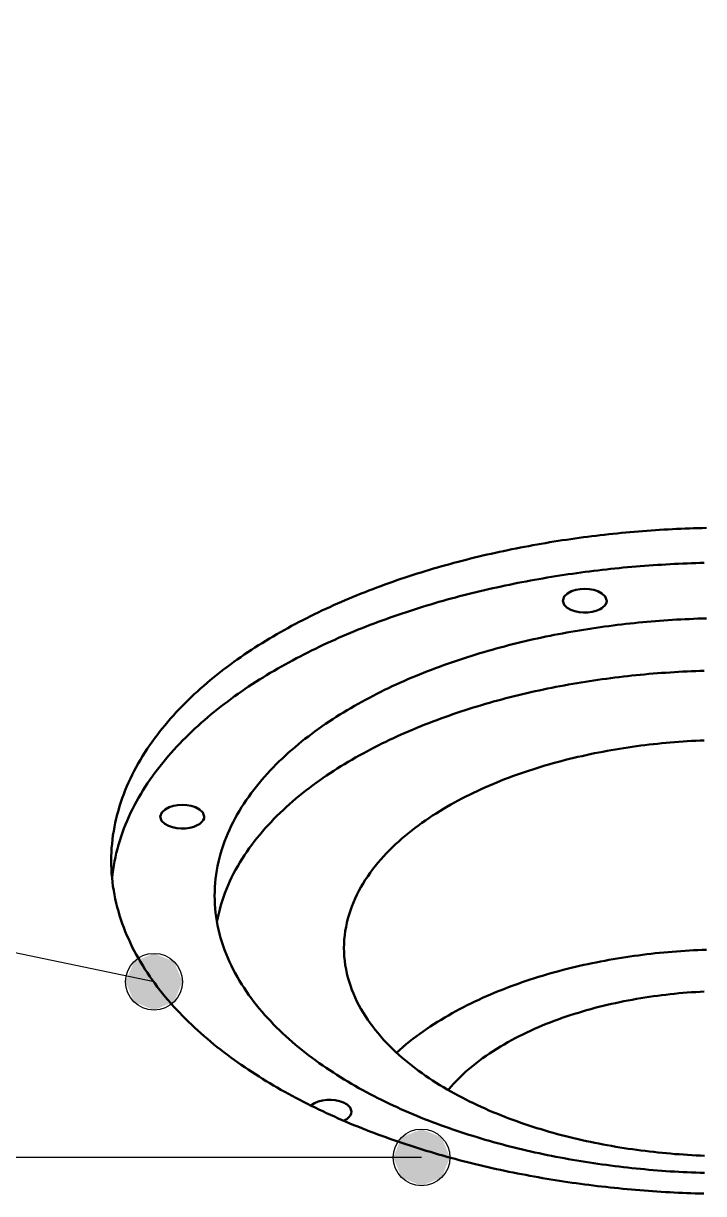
# Model space of a CAD drawing. Header units: millimetres. Extents: x 0 to 841, y 0 to 594.
# Drawn here: x 315.52 to 334.7, y 378.21 to 411.21 of the extents above; entities that cross this region are included whole.
import ezdxf

# ---------------------------------------------------------------- set-up
doc = ezdxf.new("R2010")
doc.units = ezdxf.units.MM
for name, color, linetype, lineweight in [('ACH', 7, 'CONTINUOUS', 13), ('COTA', 7, 'CONTINUOUS', 25), ('FINA', 7, 'CONTINUOUS', 25), ('VIS', 7, 'CONTINUOUS', 50)]:
    doc.layers.add(name, color=color, linetype=linetype, lineweight=lineweight)

msp = doc.modelspace()

# ---------------------------------------------------------------- hatches: boundary and pattern name
at = {"layer": 'ACH'}
h = msp.add_hatch(color=7, dxfattribs=at)
h.dxf.hatch_style = 1
h.paths.add_polyline_path([(320.006, 384.181), (319.772, 384.746), (319.206, 384.981), (318.641, 384.746), (318.406, 384.181), (318.641, 383.615), (319.206, 383.381), (319.772, 383.615)])
h = msp.add_hatch(color=7, dxfattribs=at)
h.dxf.hatch_style = 1
h.paths.add_polyline_path([(327.55, 379.225), (327.315, 379.791), (326.75, 380.025), (326.184, 379.791), (325.95, 379.225), (326.184, 378.66), (326.75, 378.425), (327.315, 378.66)])

# ---------------------------------------------------------------- linework, layer by layer
at = {"layer": 'COTA'}
for p, q in [((319.206, 384.181), (188.977, 411.209)), ((326.75, 379.225), (184.659, 379.225))]:
    msp.add_line(p, q, dxfattribs=at)
for centre in [(319.206, 384.181), (326.75, 379.225)]:
    msp.add_circle(centre, 0.8, dxfattribs=at)
at = {"layer": 'FINA'}
for points in [[(317.999, 387.592), (318.001, 387.712), (318.005, 387.832), (318.012, 387.952), (318.022, 388.071), (318.035, 388.191), (318.05, 388.31), (318.069, 388.428), (318.09, 388.547), (318.113, 388.664), (318.14, 388.781), (318.169, 388.898), (318.201, 389.014), (318.235, 389.129), (318.271, 389.243), (318.31, 389.356), (318.352, 389.469), (318.396, 389.581), (318.442, 389.692), (318.49, 389.802), (318.54, 389.911), (318.593, 390.019), (318.647, 390.125), (318.704, 390.231), (318.762, 390.336), (318.822, 390.44), (318.885, 390.543), (318.948, 390.644), (319.014, 390.745), (319.081, 390.845), (319.15, 390.943), (319.22, 391.04), (319.292, 391.136), (319.365, 391.231), (319.44, 391.325), (319.516, 391.418), (319.593, 391.51), (319.672, 391.601), (319.752, 391.69), (319.833, 391.779), (319.915, 391.867), (319.998, 391.953), (320.083, 392.038), (320.168, 392.123), (320.255, 392.206), (320.342, 392.288), (320.43, 392.37), (320.52, 392.45), (320.61, 392.529), (320.701, 392.607), (320.793, 392.685), (320.885, 392.761), (320.979, 392.836), (321.073, 392.911), (321.168, 392.984), (321.263, 393.057), (321.36, 393.128), (321.457, 393.199), (321.554, 393.269), (321.653, 393.338), (321.752, 393.406), (321.851, 393.473), (321.951, 393.539), (322.052, 393.605), (322.153, 393.669), (322.255, 393.733), (322.357, 393.796), (322.459, 393.858), (322.563, 393.92), (322.666, 393.98), (322.77, 394.04), (322.875, 394.099), (322.98, 394.157), (323.085, 394.215), (323.191, 394.271), (323.297, 394.327), (323.404, 394.382), (323.511, 394.437), (323.618, 394.491), (323.726, 394.544), (323.834, 394.596), (323.942, 394.648), (324.051, 394.698), (324.16, 394.749), (324.269, 394.798), (324.379, 394.847), (324.489, 394.895), (324.599, 394.943), (324.71, 394.99), (324.821, 395.036), (324.932, 395.081), (325.043, 395.126), (325.155, 395.171), (325.266, 395.214), (325.378, 395.257), (325.491, 395.3), (325.603, 395.341), (325.716, 395.383), (325.829, 395.423), (325.942, 395.463), (326.056, 395.502), (326.169, 395.541), (326.283, 395.579), (326.397, 395.617), (326.511, 395.654), (326.626, 395.69), (326.74, 395.726), (326.855, 395.762), (326.97, 395.796), (327.085, 395.831), (327.2, 395.864), (327.316, 395.897), (327.431, 395.93), (327.547, 395.962), (327.663, 395.993), (327.779, 396.024), (327.895, 396.054), (328.011, 396.084), (328.127, 396.114), (328.244, 396.142), (328.361, 396.171), (328.477, 396.198), (328.594, 396.226), (328.711, 396.252), (328.829, 396.279), (328.946, 396.304), (329.063, 396.329), (329.181, 396.354), (329.298, 396.378), (329.416, 396.402), (329.534, 396.425), (329.652, 396.448), (329.77, 396.47), (329.888, 396.492), (330.006, 396.513), (330.124, 396.534), (330.242, 396.554), (330.361, 396.574), (330.479, 396.593), (330.598, 396.612), (330.716, 396.63), (330.835, 396.648), (330.954, 396.665), (331.073, 396.682), (331.192, 396.699), (331.311, 396.715), (331.43, 396.73), (331.549, 396.745), (331.668, 396.76), (331.787, 396.774), (331.906, 396.788), (332.026, 396.801), (332.145, 396.814), (332.264, 396.826), (332.384, 396.838), (332.503, 396.849), (332.623, 396.86), (332.742, 396.871), (332.862, 396.881), (332.982, 396.89), (333.101, 396.899), (333.221, 396.908), (333.341, 396.916), (333.461, 396.924), (333.58, 396.931), (333.7, 396.938), (333.82, 396.945), (333.94, 396.951), (334.06, 396.956), (334.18, 396.961), (334.3, 396.966), (334.42, 396.97), (334.54, 396.974), (334.66, 396.977), (334.78, 396.98)], [(334.718, 395.994), (334.598, 395.991), (334.478, 395.988), (334.357, 395.984), (334.237, 395.979), (334.117, 395.974), (333.997, 395.969), (333.877, 395.963), (333.756, 395.957), (333.636, 395.95), (333.516, 395.943), (333.396, 395.936), (333.276, 395.928), (333.156, 395.919), (333.036, 395.91), (332.916, 395.901), (332.796, 395.891), (332.676, 395.881), (332.556, 395.87), (332.437, 395.859), (332.317, 395.847), (332.197, 395.835), (332.078, 395.822), (331.958, 395.809), (331.838, 395.796), (331.719, 395.782), (331.6, 395.767), (331.48, 395.753), (331.361, 395.737), (331.242, 395.721), (331.122, 395.705), (331.003, 395.688), (330.884, 395.671), (330.765, 395.653), (330.646, 395.635), (330.527, 395.616), (330.409, 395.597), (330.29, 395.578), (330.171, 395.558), (330.053, 395.537), (329.934, 395.516), (329.816, 395.494), (329.698, 395.472), (329.579, 395.45), (329.461, 395.427), (329.343, 395.403), (329.226, 395.379), (329.108, 395.355), (328.99, 395.329), (328.873, 395.304), (328.755, 395.278), (328.638, 395.251), (328.521, 395.224), (328.403, 395.197), (328.286, 395.168), (328.17, 395.14), (328.053, 395.111), (327.936, 395.081), (327.82, 395.051), (327.704, 395.02), (327.587, 394.989), (327.471, 394.957), (327.356, 394.924), (327.24, 394.891), (327.124, 394.858), (327.009, 394.824), (326.894, 394.789), (326.779, 394.754), (326.664, 394.718), (326.549, 394.682), (326.435, 394.645), (326.32, 394.607), (326.206, 394.569), (326.092, 394.531), (325.978, 394.491), (325.865, 394.452), (325.752, 394.411), (325.639, 394.37), (325.526, 394.328), (325.413, 394.286), (325.301, 394.243), (325.189, 394.2), (325.077, 394.155), (324.965, 394.111), (324.854, 394.065), (324.742, 394.019), (324.632, 393.972), (324.521, 393.925), (324.411, 393.877), (324.301, 393.828), (324.191, 393.779), (324.082, 393.728), (323.973, 393.678), (323.864, 393.626), (323.756, 393.574), (323.648, 393.521), (323.54, 393.467), (323.433, 393.413), (323.326, 393.358), (323.219, 393.302), (323.113, 393.245), (323.007, 393.188), (322.902, 393.13), (322.797, 393.071), (322.693, 393.011), (322.589, 392.951), (322.485, 392.889), (322.382, 392.827), (322.279, 392.764), (322.177, 392.701), (322.076, 392.636), (321.975, 392.571), (321.874, 392.504), (321.775, 392.437), (321.675, 392.369), (321.577, 392.3), (321.479, 392.231), (321.381, 392.16), (321.285, 392.088), (321.189, 392.016), (321.093, 391.942), (320.999, 391.868), (320.905, 391.793), (320.812, 391.716), (320.72, 391.639), (320.628, 391.561), (320.538, 391.482), (320.448, 391.401), (320.359, 391.32), (320.272, 391.238), (320.185, 391.155), (320.099, 391.07), (320.014, 390.985), (319.931, 390.898), (319.848, 390.811), (319.767, 390.722), (319.686, 390.633), (319.607, 390.542), (319.53, 390.45), (319.453, 390.357), (319.378, 390.263), (319.304, 390.168), (319.232, 390.072), (319.161, 389.975), (319.092, 389.876), (319.025, 389.777), (318.959, 389.676), (318.894, 389.574), (318.832, 389.472), (318.771, 389.368), (318.712, 389.263), (318.655, 389.157), (318.601, 389.05), (318.548, 388.942), (318.497, 388.833), (318.448, 388.723), (318.402, 388.612), (318.358, 388.5), (318.316, 388.387), (318.276, 388.273), (318.239, 388.159), (318.205, 388.044), (318.173, 387.928), (318.143, 387.811), (318.116, 387.694), (318.092, 387.576), (318.071, 387.457), (318.052, 387.339), (318.036, 387.219), (318.023, 387.1)], [(330.728, 394.927), (330.769, 395.046), (330.861, 395.133), (330.974, 395.192), (331.095, 395.231), (331.221, 395.253), (331.348, 395.26), (331.475, 395.253), (331.601, 395.231), (331.722, 395.192), (331.835, 395.133), (331.927, 395.046), (331.968, 394.927)], [(331.786, 394.692), (331.674, 394.644), (331.556, 394.614), (331.436, 394.598), (331.314, 394.595), (331.192, 394.605), (331.073, 394.629), (330.958, 394.669), (330.852, 394.728), (330.766, 394.813), (330.728, 394.927)], [(331.968, 394.927), (331.96, 394.876), (331.94, 394.828), (331.909, 394.786), (331.872, 394.75), (331.831, 394.719), (331.786, 394.692)], [(320.916, 386.608), (320.918, 386.728), (320.923, 386.848), (320.931, 386.967), (320.943, 387.087), (320.959, 387.206), (320.977, 387.324), (320.999, 387.442), (321.024, 387.56), (321.052, 387.676), (321.084, 387.792), (321.118, 387.907), (321.156, 388.021), (321.196, 388.134), (321.239, 388.246), (321.285, 388.357), (321.333, 388.467), (321.384, 388.576), (321.438, 388.683), (321.494, 388.79), (321.552, 388.895), (321.612, 388.998), (321.675, 389.101), (321.74, 389.202), (321.806, 389.302), (321.875, 389.4), (321.945, 389.497), (322.018, 389.593), (322.092, 389.688), (322.167, 389.781), (322.244, 389.873), (322.323, 389.963), (322.403, 390.053), (322.485, 390.141), (322.568, 390.227), (322.652, 390.313), (322.738, 390.397), (322.824, 390.48), (322.912, 390.562), (323.001, 390.643), (323.091, 390.722), (323.183, 390.8), (323.275, 390.877), (323.368, 390.953), (323.462, 391.028), (323.557, 391.101), (323.652, 391.174), (323.749, 391.245), (323.846, 391.315), (323.944, 391.384), (324.043, 391.453), (324.143, 391.52), (324.243, 391.586), (324.344, 391.651), (324.445, 391.715), (324.547, 391.778), (324.65, 391.84), (324.753, 391.901), (324.857, 391.961), (324.962, 392.02), (325.067, 392.079), (325.172, 392.136), (325.278, 392.192), (325.384, 392.248), (325.491, 392.303), (325.599, 392.357), (325.706, 392.41), (325.814, 392.462), (325.923, 392.513), (326.032, 392.563), (326.141, 392.613), (326.251, 392.662), (326.361, 392.71), (326.471, 392.757), (326.582, 392.803), (326.693, 392.849), (326.804, 392.894), (326.916, 392.938), (327.028, 392.981), (327.14, 393.024), (327.253, 393.065), (327.366, 393.107), (327.479, 393.147), (327.592, 393.187), (327.705, 393.226), (327.819, 393.264), (327.933, 393.301), (328.048, 393.338), (328.162, 393.374), (328.277, 393.41), (328.392, 393.445), (328.507, 393.479), (328.622, 393.512), (328.737, 393.545), (328.853, 393.577), (328.969, 393.609), (329.085, 393.64), (329.201, 393.67), (329.317, 393.699), (329.434, 393.728), (329.551, 393.757), (329.667, 393.784), (329.784, 393.811), (329.901, 393.838), (330.019, 393.864), (330.136, 393.889), (330.253, 393.913), (330.371, 393.938), (330.489, 393.961), (330.607, 393.984), (330.725, 394.006), (330.843, 394.028), (330.961, 394.049), (331.079, 394.069), (331.197, 394.089), (331.316, 394.109), (331.435, 394.127), (331.553, 394.146), (331.672, 394.163), (331.791, 394.18), (331.91, 394.197), (332.029, 394.213), (332.148, 394.228), (332.267, 394.243), (332.386, 394.257), (332.505, 394.271), (332.625, 394.284), (332.744, 394.297), (332.863, 394.309), (332.983, 394.32), (333.102, 394.331), (333.222, 394.342), (333.342, 394.351), (333.461, 394.361), (333.581, 394.37), (333.701, 394.378), (333.821, 394.386), (333.94, 394.393), (334.06, 394.399), (334.18, 394.406), (334.3, 394.411), (334.42, 394.416), (334.54, 394.421), (334.66, 394.425), (334.78, 394.428)], [(334.718, 392.95), (334.598, 392.946), (334.478, 392.942), (334.357, 392.937), (334.237, 392.932), (334.117, 392.926), (333.997, 392.92), (333.877, 392.913), (333.757, 392.905), (333.637, 392.897), (333.517, 392.889), (333.397, 392.879), (333.277, 392.87), (333.157, 392.86), (333.037, 392.849), (332.917, 392.838), (332.798, 392.826), (332.678, 392.813), (332.558, 392.8), (332.439, 392.787), (332.319, 392.773), (332.2, 392.758), (332.081, 392.743), (331.961, 392.727), (331.842, 392.711), (331.723, 392.694), (331.604, 392.677), (331.485, 392.659), (331.366, 392.64), (331.247, 392.621), (331.129, 392.601), (331.01, 392.581), (330.892, 392.56), (330.773, 392.539), (330.655, 392.517), (330.537, 392.494), (330.419, 392.471), (330.301, 392.447), (330.183, 392.422), (330.065, 392.397), (329.948, 392.372), (329.83, 392.345), (329.713, 392.318), (329.596, 392.291), (329.479, 392.263), (329.362, 392.234), (329.246, 392.205), (329.129, 392.175), (329.013, 392.144), (328.897, 392.113), (328.781, 392.081), (328.665, 392.048), (328.549, 392.015), (328.434, 391.981), (328.319, 391.946), (328.204, 391.911), (328.089, 391.875), (327.974, 391.838), (327.86, 391.801), (327.746, 391.763), (327.632, 391.724), (327.518, 391.684), (327.405, 391.644), (327.292, 391.603), (327.179, 391.562), (327.066, 391.519), (326.954, 391.476), (326.842, 391.432), (326.73, 391.387), (326.619, 391.342), (326.508, 391.296), (326.397, 391.249), (326.287, 391.201), (326.177, 391.152), (326.067, 391.103), (325.958, 391.053), (325.849, 391.001), (325.74, 390.95), (325.632, 390.897), (325.525, 390.843), (325.417, 390.789), (325.31, 390.733), (325.204, 390.677), (325.098, 390.62), (324.993, 390.561), (324.888, 390.502), (324.784, 390.442), (324.68, 390.381), (324.577, 390.319), (324.475, 390.257), (324.373, 390.193), (324.271, 390.128), (324.171, 390.062), (324.071, 389.995), (323.971, 389.927), (323.873, 389.858), (323.775, 389.788), (323.678, 389.717), (323.582, 389.644), (323.487, 389.571), (323.392, 389.496), (323.299, 389.421), (323.206, 389.344), (323.115, 389.266), (323.024, 389.186), (322.935, 389.106), (322.846, 389.024), (322.759, 388.941), (322.673, 388.857), (322.588, 388.772), (322.505, 388.685), (322.423, 388.597), (322.342, 388.508), (322.263, 388.418), (322.185, 388.326), (322.109, 388.233), (322.034, 388.138), (321.962, 388.043), (321.891, 387.945), (321.821, 387.847), (321.754, 387.747), (321.689, 387.646), (321.626, 387.544), (321.565, 387.44), (321.506, 387.335), (321.449, 387.229), (321.395, 387.122), (321.343, 387.013), (321.294, 386.903), (321.248, 386.792), (321.204, 386.68), (321.163, 386.567), (321.125, 386.453), (321.09, 386.338), (321.058, 386.222), (321.029, 386.105), (321.003, 385.988), (320.981, 385.869)], [(334.72, 390.989), (334.6, 390.984), (334.48, 390.978), (334.36, 390.972), (334.24, 390.965), (334.121, 390.957), (334.001, 390.948), (333.881, 390.939), (333.762, 390.929), (333.642, 390.918), (333.523, 390.907), (333.403, 390.895), (333.284, 390.882), (333.164, 390.868), (333.045, 390.854), (332.926, 390.839), (332.807, 390.823), (332.688, 390.806), (332.57, 390.789), (332.451, 390.771), (332.332, 390.752), (332.214, 390.732), (332.096, 390.712), (331.977, 390.691), (331.859, 390.669), (331.742, 390.646), (331.624, 390.623), (331.506, 390.598), (331.389, 390.573), (331.272, 390.547), (331.155, 390.52), (331.038, 390.493), (330.921, 390.464), (330.805, 390.435), (330.689, 390.405), (330.573, 390.374), (330.457, 390.342), (330.341, 390.31), (330.226, 390.276), (330.111, 390.242), (329.996, 390.206), (329.882, 390.17), (329.768, 390.133), (329.654, 390.095), (329.541, 390.056), (329.427, 390.016), (329.315, 389.975), (329.202, 389.933), (329.09, 389.89), (328.978, 389.846), (328.867, 389.801), (328.756, 389.755), (328.646, 389.708), (328.536, 389.66), (328.426, 389.61), (328.317, 389.56), (328.209, 389.509), (328.101, 389.456), (327.993, 389.402), (327.887, 389.348), (327.78, 389.292), (327.675, 389.234), (327.57, 389.176), (327.466, 389.116), (327.363, 389.055), (327.26, 388.993), (327.158, 388.93), (327.057, 388.865), (326.957, 388.798), (326.858, 388.731), (326.76, 388.662), (326.662, 388.591), (326.566, 388.519), (326.471, 388.446), (326.377, 388.371), (326.285, 388.295), (326.194, 388.217), (326.104, 388.137), (326.015, 388.056), (325.928, 387.973), (325.843, 387.889), (325.759, 387.803), (325.678, 387.715), (325.598, 387.625), (325.52, 387.534), (325.444, 387.441), (325.37, 387.346), (325.299, 387.25), (325.23, 387.152), (325.163, 387.052), (325.1, 386.95), (325.039, 386.846), (324.981, 386.741), (324.926, 386.634), (324.875, 386.526), (324.827, 386.416), (324.782, 386.304), (324.742, 386.191), (324.705, 386.077), (324.672, 385.962), (324.643, 385.845), (324.619, 385.728), (324.598, 385.609), (324.582, 385.49), (324.571, 385.371), (324.564, 385.251), (324.562, 385.131)], [(319.384, 388.837), (319.425, 388.956), (319.517, 389.043), (319.63, 389.102), (319.751, 389.141), (319.877, 389.163), (320.004, 389.17), (320.131, 389.163), (320.257, 389.141), (320.378, 389.102), (320.491, 389.043), (320.583, 388.956), (320.624, 388.837)], [(320.442, 388.602), (320.33, 388.554), (320.213, 388.523), (320.092, 388.507), (319.97, 388.505), (319.849, 388.515), (319.729, 388.539), (319.614, 388.578), (319.508, 388.637), (319.422, 388.723), (319.384, 388.837)], [(320.624, 388.837), (320.617, 388.786), (320.596, 388.738), (320.566, 388.696), (320.529, 388.659), (320.487, 388.628), (320.442, 388.602)], [(334.705, 378.205), (334.585, 378.209), (334.465, 378.212), (334.344, 378.216), (334.224, 378.221), (334.104, 378.226), (333.984, 378.231), (333.864, 378.237), (333.744, 378.243), (333.623, 378.25), (333.503, 378.257), (333.383, 378.265), (333.263, 378.273), (333.143, 378.281), (333.023, 378.29), (332.903, 378.3), (332.783, 378.31), (332.664, 378.32), (332.544, 378.331), (332.424, 378.342), (332.304, 378.354), (332.185, 378.366), (332.065, 378.379), (331.945, 378.392), (331.826, 378.405), (331.706, 378.419), (331.587, 378.434), (331.468, 378.449), (331.348, 378.464), (331.229, 378.48), (331.11, 378.496), (330.991, 378.513), (330.872, 378.53), (330.753, 378.548), (330.634, 378.566), (330.515, 378.585), (330.396, 378.604), (330.277, 378.624), (330.159, 378.644), (330.04, 378.665), (329.922, 378.686), (329.804, 378.707), (329.685, 378.73), (329.567, 378.752), (329.449, 378.775), (329.331, 378.799), (329.213, 378.823), (329.095, 378.848), (328.978, 378.873), (328.86, 378.898), (328.743, 378.924), (328.626, 378.951), (328.508, 378.978), (328.391, 379.006), (328.274, 379.034), (328.157, 379.063), (328.041, 379.092), (327.924, 379.122), (327.808, 379.152), (327.692, 379.183), (327.575, 379.214), (327.459, 379.246), (327.344, 379.279), (327.228, 379.312), (327.112, 379.345), (326.997, 379.379), (326.882, 379.414), (326.767, 379.449), (326.652, 379.485), (326.537, 379.521), (326.423, 379.558), (326.308, 379.596), (326.194, 379.634), (326.08, 379.673), (325.967, 379.712), (325.853, 379.752), (325.74, 379.793), (325.627, 379.834), (325.514, 379.875), (325.402, 379.918), (325.289, 379.961), (325.177, 380.004), (325.065, 380.049), (324.954, 380.094), (324.842, 380.139), (324.731, 380.185), (324.62, 380.232), (324.51, 380.28), (324.4, 380.328), (324.29, 380.377), (324.18, 380.426), (324.071, 380.476), (323.962, 380.527), (323.853, 380.579), (323.745, 380.631), (323.637, 380.684), (323.529, 380.738), (323.422, 380.792), (323.315, 380.847), (323.208, 380.903), (323.102, 380.96), (322.997, 381.018), (322.891, 381.076), (322.786, 381.135), (322.682, 381.195), (322.578, 381.255), (322.475, 381.316), (322.372, 381.379), (322.269, 381.442), (322.167, 381.505), (322.066, 381.57), (321.965, 381.636), (321.864, 381.702), (321.765, 381.769), (321.665, 381.837), (321.567, 381.906), (321.469, 381.976), (321.372, 382.047), (321.275, 382.118), (321.179, 382.191), (321.084, 382.265), (320.989, 382.339), (320.896, 382.414), (320.803, 382.491), (320.711, 382.568), (320.619, 382.647), (320.529, 382.726), (320.439, 382.806), (320.351, 382.887), (320.263, 382.97), (320.176, 383.053), (320.09, 383.138), (320.006, 383.223), (319.922, 383.31), (319.84, 383.397), (319.758, 383.486), (319.678, 383.576), (319.599, 383.667), (319.522, 383.758), (319.446, 383.851), (319.371, 383.946), (319.297, 384.041), (319.225, 384.137), (319.154, 384.234), (319.085, 384.333), (319.018, 384.433), (318.952, 384.533), (318.888, 384.635), (318.826, 384.738), (318.765, 384.842), (318.707, 384.947), (318.65, 385.053), (318.595, 385.16), (318.543, 385.268), (318.492, 385.378), (318.444, 385.488), (318.397, 385.599), (318.353, 385.711), (318.312, 385.824), (318.273, 385.937), (318.236, 386.052), (318.201, 386.167), (318.17, 386.283), (318.14, 386.4), (318.114, 386.517), (318.09, 386.635), (318.069, 386.754), (318.05, 386.873), (318.035, 386.992), (318.022, 387.111), (318.012, 387.231), (318.005, 387.351), (318.001, 387.472), (317.999, 387.592)], [(334.721, 378.789), (334.601, 378.792), (334.481, 378.797), (334.36, 378.801), (334.24, 378.807), (334.12, 378.813), (333.999, 378.819), (333.879, 378.826), (333.759, 378.833), (333.639, 378.842), (333.518, 378.85), (333.398, 378.859), (333.278, 378.869), (333.158, 378.879), (333.038, 378.89), (332.918, 378.901), (332.798, 378.913), (332.678, 378.925), (332.559, 378.938), (332.439, 378.952), (332.319, 378.966), (332.2, 378.981), (332.08, 378.996), (331.961, 379.012), (331.841, 379.028), (331.722, 379.045), (331.603, 379.062), (331.484, 379.08), (331.365, 379.099), (331.246, 379.118), (331.127, 379.138), (331.008, 379.158), (330.89, 379.179), (330.771, 379.201), (330.653, 379.223), (330.534, 379.245), (330.416, 379.269), (330.298, 379.292), (330.18, 379.317), (330.062, 379.342), (329.945, 379.368), (329.827, 379.394), (329.71, 379.421), (329.592, 379.449), (329.475, 379.477), (329.358, 379.506), (329.242, 379.535), (329.125, 379.565), (329.008, 379.596), (328.892, 379.627), (328.776, 379.659), (328.66, 379.692), (328.544, 379.725), (328.429, 379.759), (328.313, 379.794), (328.198, 379.83), (328.083, 379.866), (327.968, 379.902), (327.854, 379.94), (327.74, 379.978), (327.626, 380.017), (327.512, 380.056), (327.398, 380.097), (327.285, 380.138), (327.172, 380.18), (327.059, 380.222), (326.947, 380.265), (326.835, 380.309), (326.723, 380.354), (326.611, 380.4), (326.5, 380.446), (326.389, 380.493), (326.279, 380.541), (326.169, 380.59), (326.059, 380.64), (325.95, 380.69), (325.841, 380.741), (325.732, 380.793), (325.624, 380.846), (325.516, 380.9), (325.409, 380.955), (325.302, 381.01), (325.195, 381.067), (325.089, 381.124), (324.984, 381.182), (324.879, 381.242), (324.775, 381.302), (324.671, 381.363), (324.568, 381.425), (324.465, 381.488), (324.363, 381.552), (324.262, 381.617), (324.161, 381.683), (324.061, 381.751), (323.961, 381.819), (323.863, 381.888), (323.765, 381.958), (323.668, 382.03), (323.572, 382.102), (323.477, 382.176), (323.382, 382.251), (323.289, 382.327), (323.196, 382.404), (323.104, 382.482), (323.014, 382.561), (322.924, 382.642), (322.836, 382.724), (322.749, 382.807), (322.663, 382.892), (322.578, 382.977), (322.495, 383.064), (322.413, 383.152), (322.332, 383.242), (322.253, 383.333), (322.175, 383.425), (322.099, 383.518), (322.025, 383.613), (321.952, 383.709), (321.881, 383.806), (321.812, 383.905), (321.745, 384.005), (321.68, 384.106), (321.617, 384.209), (321.556, 384.313), (321.498, 384.418), (321.441, 384.525), (321.387, 384.633), (321.336, 384.742), (321.287, 384.852), (321.241, 384.963), (321.198, 385.076), (321.157, 385.189), (321.12, 385.303), (321.085, 385.419), (321.053, 385.535), (321.025, 385.652), (321, 385.77), (320.978, 385.888), (320.959, 386.007), (320.943, 386.127), (320.931, 386.247), (320.923, 386.367), (320.918, 386.487), (320.916, 386.608)], [(324.562, 385.131), (324.564, 385.011), (324.571, 384.891), (324.582, 384.772), (324.598, 384.652), (324.619, 384.534), (324.643, 384.416), (324.672, 384.3), (324.705, 384.184), (324.742, 384.07), (324.783, 383.957), (324.827, 383.845), (324.875, 383.735), (324.927, 383.627), (324.982, 383.52), (325.04, 383.415), (325.1, 383.311), (325.164, 383.209), (325.231, 383.109), (325.3, 383.011), (325.371, 382.914), (325.445, 382.82), (325.521, 382.726), (325.599, 382.635), (325.679, 382.546), (325.761, 382.458), (325.845, 382.372), (325.93, 382.287), (326.017, 382.204), (326.106, 382.123), (326.196, 382.044), (326.287, 381.966), (326.38, 381.889), (326.474, 381.814), (326.569, 381.741), (326.665, 381.669), (326.762, 381.598), (326.861, 381.529), (326.96, 381.462), (327.06, 381.396), (327.161, 381.331), (327.263, 381.267), (327.366, 381.205), (327.469, 381.144), (327.574, 381.084), (327.679, 381.026), (327.784, 380.969), (327.891, 380.913), (327.997, 380.858), (328.105, 380.804), (328.213, 380.752), (328.322, 380.7), (328.431, 380.65), (328.54, 380.601), (328.65, 380.553), (328.761, 380.506), (328.872, 380.46), (328.983, 380.415), (329.095, 380.371), (329.207, 380.328), (329.32, 380.286), (329.433, 380.245), (329.546, 380.205), (329.66, 380.166), (329.774, 380.128), (329.888, 380.09), (330.002, 380.054), (330.117, 380.019), (330.232, 379.984), (330.348, 379.951), (330.463, 379.918), (330.579, 379.886), (330.695, 379.855), (330.812, 379.825), (330.928, 379.796), (331.045, 379.768), (331.162, 379.74), (331.279, 379.713), (331.396, 379.688), (331.514, 379.662), (331.631, 379.638), (331.749, 379.615), (331.867, 379.592), (331.985, 379.57), (332.103, 379.549), (332.222, 379.528), (332.34, 379.509), (332.459, 379.49), (332.578, 379.472), (332.697, 379.455), (332.816, 379.438), (332.935, 379.422), (333.054, 379.407), (333.173, 379.393), (333.293, 379.379), (333.412, 379.367), (333.532, 379.354), (333.651, 379.343), (333.771, 379.332), (333.89, 379.322), (334.01, 379.313), (334.13, 379.305), (334.25, 379.297), (334.37, 379.29), (334.49, 379.284), (334.61, 379.278), (334.73, 379.273)], [(334.779, 385.085), (334.658, 385.08), (334.538, 385.075), (334.418, 385.069), (334.298, 385.062), (334.178, 385.055), (334.058, 385.047), (333.938, 385.038), (333.818, 385.028), (333.698, 385.018), (333.579, 385.007), (333.459, 384.995), (333.339, 384.982), (333.22, 384.969), (333.1, 384.955), (332.981, 384.94), (332.862, 384.924), (332.743, 384.908), (332.624, 384.891), (332.505, 384.873), (332.386, 384.855), (332.267, 384.836), (332.149, 384.815), (332.03, 384.795), (331.912, 384.773), (331.794, 384.75), (331.676, 384.727), (331.558, 384.703), (331.44, 384.678), (331.323, 384.653), (331.205, 384.626), (331.088, 384.599), (330.971, 384.571), (330.854, 384.542), (330.738, 384.512), (330.622, 384.481), (330.506, 384.45), (330.39, 384.418), (330.274, 384.384), (330.159, 384.35), (330.044, 384.315), (329.929, 384.279), (329.815, 384.242), (329.7, 384.204), (329.587, 384.166), (329.473, 384.126), (329.36, 384.085), (329.247, 384.044), (329.135, 384.001), (329.023, 383.957), (328.911, 383.913), (328.8, 383.867), (328.689, 383.82), (328.578, 383.773), (328.469, 383.724), (328.359, 383.674), (328.25, 383.623), (328.142, 383.57), (328.034, 383.517), (327.927, 383.463), (327.82, 383.407), (327.714, 383.35), (327.609, 383.292), (327.504, 383.233), (327.401, 383.172), (327.297, 383.11), (327.195, 383.047), (327.094, 382.983), (326.993, 382.917), (326.893, 382.849), (326.794, 382.781), (326.697, 382.711), (326.6, 382.639), (326.504, 382.566), (326.41, 382.492), (326.317, 382.416), (326.225, 382.338), (326.134, 382.259), (326.045, 382.178)], [(334.719, 383.905), (334.599, 383.898), (334.479, 383.891), (334.359, 383.883), (334.239, 383.874), (334.119, 383.864), (333.999, 383.854), (333.879, 383.842), (333.76, 383.83), (333.64, 383.816), (333.521, 383.802), (333.402, 383.786), (333.283, 383.77), (333.164, 383.753), (333.045, 383.735), (332.926, 383.716), (332.807, 383.695), (332.689, 383.674), (332.571, 383.652), (332.453, 383.629), (332.335, 383.605), (332.217, 383.58), (332.1, 383.554), (331.983, 383.527), (331.866, 383.499), (331.749, 383.47), (331.633, 383.44), (331.517, 383.408), (331.401, 383.376), (331.286, 383.343), (331.17, 383.308), (331.056, 383.272), (330.941, 383.235), (330.827, 383.197), (330.713, 383.158), (330.6, 383.118), (330.487, 383.076), (330.375, 383.033), (330.263, 382.989), (330.152, 382.944), (330.041, 382.897), (329.931, 382.849), (329.821, 382.8), (329.712, 382.749), (329.604, 382.697), (329.496, 382.643), (329.389, 382.588), (329.283, 382.531), (329.178, 382.473), (329.073, 382.414), (328.97, 382.353), (328.867, 382.29), (328.766, 382.225), (328.665, 382.159), (328.566, 382.091), (328.468, 382.021), (328.372, 381.95), (328.276, 381.877), (328.182, 381.801), (328.09, 381.724), (328, 381.645), (327.911, 381.564), (327.824, 381.481), (327.739, 381.396), (327.657, 381.308), (327.576, 381.219), (327.499, 381.127)], [(323.626, 380.689), (323.726, 380.757), (323.838, 380.803), (323.955, 380.832), (324.075, 380.847), (324.196, 380.849), (324.316, 380.839), (324.435, 380.815), (324.549, 380.775), (324.654, 380.716), (324.739, 380.63), (324.776, 380.517)], [(324.595, 380.282), (324.588, 380.278), (324.581, 380.275), (324.574, 380.271), (324.567, 380.268), (324.559, 380.264), (324.552, 380.261)], [(324.776, 380.517), (324.769, 380.466), (324.748, 380.418), (324.718, 380.376), (324.681, 380.34), (324.639, 380.309), (324.595, 380.282)]]:
    msp.add_lwpolyline(points, dxfattribs=at)
at = {"layer": 'VIS'}
for points in [[(317.999, 387.592), (318.001, 387.712), (318.005, 387.832), (318.012, 387.952), (318.022, 388.071), (318.035, 388.191), (318.05, 388.31), (318.069, 388.428), (318.09, 388.547), (318.113, 388.664), (318.14, 388.781), (318.169, 388.898), (318.201, 389.014), (318.235, 389.129), (318.271, 389.243), (318.31, 389.356), (318.352, 389.469), (318.396, 389.581), (318.442, 389.692), (318.49, 389.802), (318.54, 389.911), (318.593, 390.019), (318.647, 390.125), (318.704, 390.231), (318.762, 390.336), (318.822, 390.44), (318.885, 390.543), (318.948, 390.644), (319.014, 390.745), (319.081, 390.845), (319.15, 390.943), (319.22, 391.04), (319.292, 391.136), (319.365, 391.231), (319.44, 391.325), (319.516, 391.418), (319.593, 391.51), (319.672, 391.601), (319.752, 391.69), (319.833, 391.779), (319.915, 391.867), (319.998, 391.953), (320.083, 392.038), (320.168, 392.123), (320.255, 392.206), (320.342, 392.288), (320.43, 392.37), (320.52, 392.45), (320.61, 392.529), (320.701, 392.607), (320.793, 392.685), (320.885, 392.761), (320.979, 392.836), (321.073, 392.911), (321.168, 392.984), (321.263, 393.057), (321.36, 393.128), (321.457, 393.199), (321.554, 393.269), (321.653, 393.338), (321.752, 393.406), (321.851, 393.473), (321.951, 393.539), (322.052, 393.605), (322.153, 393.669), (322.255, 393.733), (322.357, 393.796), (322.459, 393.858), (322.563, 393.92), (322.666, 393.98), (322.77, 394.04), (322.875, 394.099), (322.98, 394.157), (323.085, 394.215), (323.191, 394.271), (323.297, 394.327), (323.404, 394.382), (323.511, 394.437), (323.618, 394.491), (323.726, 394.544), (323.834, 394.596), (323.942, 394.648), (324.051, 394.698), (324.16, 394.749), (324.269, 394.798), (324.379, 394.847), (324.489, 394.895), (324.599, 394.943), (324.71, 394.99), (324.821, 395.036), (324.932, 395.081), (325.043, 395.126), (325.155, 395.171), (325.266, 395.214), (325.378, 395.257), (325.491, 395.3), (325.603, 395.341), (325.716, 395.383), (325.829, 395.423), (325.942, 395.463), (326.056, 395.502), (326.169, 395.541), (326.283, 395.579), (326.397, 395.617), (326.511, 395.654), (326.626, 395.69), (326.74, 395.726), (326.855, 395.762), (326.97, 395.796), (327.085, 395.831), (327.2, 395.864), (327.316, 395.897), (327.431, 395.93), (327.547, 395.962), (327.663, 395.993), (327.779, 396.024), (327.895, 396.054), (328.011, 396.084), (328.127, 396.114), (328.244, 396.142), (328.361, 396.171), (328.477, 396.198), (328.594, 396.226), (328.711, 396.252), (328.829, 396.279), (328.946, 396.304), (329.063, 396.329), (329.181, 396.354), (329.298, 396.378), (329.416, 396.402), (329.534, 396.425), (329.652, 396.448), (329.77, 396.47), (329.888, 396.492), (330.006, 396.513), (330.124, 396.534), (330.242, 396.554), (330.361, 396.574), (330.479, 396.593), (330.598, 396.612), (330.716, 396.63), (330.835, 396.648), (330.954, 396.665), (331.073, 396.682), (331.192, 396.699), (331.311, 396.715), (331.43, 396.73), (331.549, 396.745), (331.668, 396.76), (331.787, 396.774), (331.906, 396.788), (332.026, 396.801), (332.145, 396.814), (332.264, 396.826), (332.384, 396.838), (332.503, 396.849), (332.623, 396.86), (332.742, 396.871), (332.862, 396.881), (332.982, 396.89), (333.101, 396.899), (333.221, 396.908), (333.341, 396.916), (333.461, 396.924), (333.58, 396.931), (333.7, 396.938), (333.82, 396.945), (333.94, 396.951), (334.06, 396.956), (334.18, 396.961), (334.3, 396.966), (334.42, 396.97), (334.54, 396.974), (334.66, 396.977), (334.78, 396.98)], [(334.718, 395.994), (334.598, 395.991), (334.478, 395.988), (334.357, 395.984), (334.237, 395.979), (334.117, 395.974), (333.997, 395.969), (333.877, 395.963), (333.756, 395.957), (333.636, 395.95), (333.516, 395.943), (333.396, 395.936), (333.276, 395.928), (333.156, 395.919), (333.036, 395.91), (332.916, 395.901), (332.796, 395.891), (332.676, 395.881), (332.556, 395.87), (332.437, 395.859), (332.317, 395.847), (332.197, 395.835), (332.078, 395.822), (331.958, 395.809), (331.838, 395.796), (331.719, 395.782), (331.6, 395.767), (331.48, 395.753), (331.361, 395.737), (331.242, 395.721), (331.122, 395.705), (331.003, 395.688), (330.884, 395.671), (330.765, 395.653), (330.646, 395.635), (330.527, 395.616), (330.409, 395.597), (330.29, 395.578), (330.171, 395.558), (330.053, 395.537), (329.934, 395.516), (329.816, 395.494), (329.698, 395.472), (329.579, 395.45), (329.461, 395.427), (329.343, 395.403), (329.226, 395.379), (329.108, 395.355), (328.99, 395.329), (328.873, 395.304), (328.755, 395.278), (328.638, 395.251), (328.521, 395.224), (328.403, 395.197), (328.286, 395.168), (328.17, 395.14), (328.053, 395.111), (327.936, 395.081), (327.82, 395.051), (327.704, 395.02), (327.587, 394.989), (327.471, 394.957), (327.356, 394.924), (327.24, 394.891), (327.124, 394.858), (327.009, 394.824), (326.894, 394.789), (326.779, 394.754), (326.664, 394.718), (326.549, 394.682), (326.435, 394.645), (326.32, 394.607), (326.206, 394.569), (326.092, 394.531), (325.978, 394.491), (325.865, 394.452), (325.752, 394.411), (325.639, 394.37), (325.526, 394.328), (325.413, 394.286), (325.301, 394.243), (325.189, 394.2), (325.077, 394.155), (324.965, 394.111), (324.854, 394.065), (324.742, 394.019), (324.632, 393.972), (324.521, 393.925), (324.411, 393.877), (324.301, 393.828), (324.191, 393.779), (324.082, 393.728), (323.973, 393.678), (323.864, 393.626), (323.756, 393.574), (323.648, 393.521), (323.54, 393.467), (323.433, 393.413), (323.326, 393.358), (323.219, 393.302), (323.113, 393.245), (323.007, 393.188), (322.902, 393.13), (322.797, 393.071), (322.693, 393.011), (322.589, 392.951), (322.485, 392.889), (322.382, 392.827), (322.279, 392.764), (322.177, 392.701), (322.076, 392.636), (321.975, 392.571), (321.874, 392.504), (321.775, 392.437), (321.675, 392.369), (321.577, 392.3), (321.479, 392.231), (321.381, 392.16), (321.285, 392.088), (321.189, 392.016), (321.093, 391.942), (320.999, 391.868), (320.905, 391.793), (320.812, 391.716), (320.72, 391.639), (320.628, 391.561), (320.538, 391.482), (320.448, 391.401), (320.359, 391.32), (320.272, 391.238), (320.185, 391.155), (320.099, 391.07), (320.014, 390.985), (319.931, 390.898), (319.848, 390.811), (319.767, 390.722), (319.686, 390.633), (319.607, 390.542), (319.53, 390.45), (319.453, 390.357), (319.378, 390.263), (319.304, 390.168), (319.232, 390.072), (319.161, 389.975), (319.092, 389.876), (319.025, 389.777), (318.959, 389.676), (318.894, 389.574), (318.832, 389.472), (318.771, 389.368), (318.712, 389.263), (318.655, 389.157), (318.601, 389.05), (318.548, 388.942), (318.497, 388.833), (318.448, 388.723), (318.402, 388.612), (318.358, 388.5), (318.316, 388.387), (318.276, 388.273), (318.239, 388.159), (318.205, 388.044), (318.173, 387.928), (318.143, 387.811), (318.116, 387.694), (318.092, 387.576), (318.071, 387.457), (318.052, 387.339), (318.036, 387.219), (318.023, 387.1)], [(330.728, 394.927), (330.769, 395.046), (330.861, 395.133), (330.974, 395.192), (331.095, 395.231), (331.221, 395.253), (331.348, 395.26), (331.475, 395.253), (331.601, 395.231), (331.722, 395.192), (331.835, 395.133), (331.927, 395.046), (331.968, 394.927)], [(331.786, 394.692), (331.674, 394.644), (331.556, 394.614), (331.436, 394.598), (331.314, 394.595), (331.192, 394.605), (331.073, 394.629), (330.958, 394.669), (330.852, 394.728), (330.766, 394.813), (330.728, 394.927)], [(331.968, 394.927), (331.96, 394.876), (331.94, 394.828), (331.909, 394.786), (331.872, 394.75), (331.831, 394.719), (331.786, 394.692)], [(320.916, 386.608), (320.918, 386.728), (320.923, 386.848), (320.931, 386.967), (320.943, 387.087), (320.959, 387.206), (320.977, 387.324), (320.999, 387.442), (321.024, 387.56), (321.052, 387.676), (321.084, 387.792), (321.118, 387.907), (321.156, 388.021), (321.196, 388.134), (321.239, 388.246), (321.285, 388.357), (321.333, 388.467), (321.384, 388.576), (321.438, 388.683), (321.494, 388.79), (321.552, 388.895), (321.612, 388.998), (321.675, 389.101), (321.74, 389.202), (321.806, 389.302), (321.875, 389.4), (321.945, 389.497), (322.018, 389.593), (322.092, 389.688), (322.167, 389.781), (322.244, 389.873), (322.323, 389.963), (322.403, 390.053), (322.485, 390.141), (322.568, 390.227), (322.652, 390.313), (322.738, 390.397), (322.824, 390.48), (322.912, 390.562), (323.001, 390.643), (323.091, 390.722), (323.183, 390.8), (323.275, 390.877), (323.368, 390.953), (323.462, 391.028), (323.557, 391.101), (323.652, 391.174), (323.749, 391.245), (323.846, 391.315), (323.944, 391.384), (324.043, 391.453), (324.143, 391.52), (324.243, 391.586), (324.344, 391.651), (324.445, 391.715), (324.547, 391.778), (324.65, 391.84), (324.753, 391.901), (324.857, 391.961), (324.962, 392.02), (325.067, 392.079), (325.172, 392.136), (325.278, 392.192), (325.384, 392.248), (325.491, 392.303), (325.599, 392.357), (325.706, 392.41), (325.814, 392.462), (325.923, 392.513), (326.032, 392.563), (326.141, 392.613), (326.251, 392.662), (326.361, 392.71), (326.471, 392.757), (326.582, 392.803), (326.693, 392.849), (326.804, 392.894), (326.916, 392.938), (327.028, 392.981), (327.14, 393.024), (327.253, 393.065), (327.366, 393.107), (327.479, 393.147), (327.592, 393.187), (327.705, 393.226), (327.819, 393.264), (327.933, 393.301), (328.048, 393.338), (328.162, 393.374), (328.277, 393.41), (328.392, 393.445), (328.507, 393.479), (328.622, 393.512), (328.737, 393.545), (328.853, 393.577), (328.969, 393.609), (329.085, 393.64), (329.201, 393.67), (329.317, 393.699), (329.434, 393.728), (329.551, 393.757), (329.667, 393.784), (329.784, 393.811), (329.901, 393.838), (330.019, 393.864), (330.136, 393.889), (330.253, 393.913), (330.371, 393.938), (330.489, 393.961), (330.607, 393.984), (330.725, 394.006), (330.843, 394.028), (330.961, 394.049), (331.079, 394.069), (331.197, 394.089), (331.316, 394.109), (331.435, 394.127), (331.553, 394.146), (331.672, 394.163), (331.791, 394.18), (331.91, 394.197), (332.029, 394.213), (332.148, 394.228), (332.267, 394.243), (332.386, 394.257), (332.505, 394.271), (332.625, 394.284), (332.744, 394.297), (332.863, 394.309), (332.983, 394.32), (333.102, 394.331), (333.222, 394.342), (333.342, 394.351), (333.461, 394.361), (333.581, 394.37), (333.701, 394.378), (333.821, 394.386), (333.94, 394.393), (334.06, 394.399), (334.18, 394.406), (334.3, 394.411), (334.42, 394.416), (334.54, 394.421), (334.66, 394.425), (334.78, 394.428)], [(334.718, 392.95), (334.598, 392.946), (334.478, 392.942), (334.357, 392.937), (334.237, 392.932), (334.117, 392.926), (333.997, 392.92), (333.877, 392.913), (333.757, 392.905), (333.637, 392.897), (333.517, 392.889), (333.397, 392.879), (333.277, 392.87), (333.157, 392.86), (333.037, 392.849), (332.917, 392.838), (332.798, 392.826), (332.678, 392.813), (332.558, 392.8), (332.439, 392.787), (332.319, 392.773), (332.2, 392.758), (332.081, 392.743), (331.961, 392.727), (331.842, 392.711), (331.723, 392.694), (331.604, 392.677), (331.485, 392.659), (331.366, 392.64), (331.247, 392.621), (331.129, 392.601), (331.01, 392.581), (330.892, 392.56), (330.773, 392.539), (330.655, 392.517), (330.537, 392.494), (330.419, 392.471), (330.301, 392.447), (330.183, 392.422), (330.065, 392.397), (329.948, 392.372), (329.83, 392.345), (329.713, 392.318), (329.596, 392.291), (329.479, 392.263), (329.362, 392.234), (329.246, 392.205), (329.129, 392.175), (329.013, 392.144), (328.897, 392.113), (328.781, 392.081), (328.665, 392.048), (328.549, 392.015), (328.434, 391.981), (328.319, 391.946), (328.204, 391.911), (328.089, 391.875), (327.974, 391.838), (327.86, 391.801), (327.746, 391.763), (327.632, 391.724), (327.518, 391.684), (327.405, 391.644), (327.292, 391.603), (327.179, 391.562), (327.066, 391.519), (326.954, 391.476), (326.842, 391.432), (326.73, 391.387), (326.619, 391.342), (326.508, 391.296), (326.397, 391.249), (326.287, 391.201), (326.177, 391.152), (326.067, 391.103), (325.958, 391.053), (325.849, 391.001), (325.74, 390.95), (325.632, 390.897), (325.525, 390.843), (325.417, 390.789), (325.31, 390.733), (325.204, 390.677), (325.098, 390.62), (324.993, 390.561), (324.888, 390.502), (324.784, 390.442), (324.68, 390.381), (324.577, 390.319), (324.475, 390.257), (324.373, 390.193), (324.271, 390.128), (324.171, 390.062), (324.071, 389.995), (323.971, 389.927), (323.873, 389.858), (323.775, 389.788), (323.678, 389.717), (323.582, 389.644), (323.487, 389.571), (323.392, 389.496), (323.299, 389.421), (323.206, 389.344), (323.115, 389.266), (323.024, 389.186), (322.935, 389.106), (322.846, 389.024), (322.759, 388.941), (322.673, 388.857), (322.588, 388.772), (322.505, 388.685), (322.423, 388.597), (322.342, 388.508), (322.263, 388.418), (322.185, 388.326), (322.109, 388.233), (322.034, 388.138), (321.962, 388.043), (321.891, 387.945), (321.821, 387.847), (321.754, 387.747), (321.689, 387.646), (321.626, 387.544), (321.565, 387.44), (321.506, 387.335), (321.449, 387.229), (321.395, 387.122), (321.343, 387.013), (321.294, 386.903), (321.248, 386.792), (321.204, 386.68), (321.163, 386.567), (321.125, 386.453), (321.09, 386.338), (321.058, 386.222), (321.029, 386.105), (321.003, 385.988), (320.981, 385.869)], [(334.72, 390.989), (334.6, 390.984), (334.48, 390.978), (334.36, 390.972), (334.24, 390.965), (334.121, 390.957), (334.001, 390.948), (333.881, 390.939), (333.762, 390.929), (333.642, 390.918), (333.523, 390.907), (333.403, 390.895), (333.284, 390.882), (333.164, 390.868), (333.045, 390.854), (332.926, 390.839), (332.807, 390.823), (332.688, 390.806), (332.57, 390.789), (332.451, 390.771), (332.332, 390.752), (332.214, 390.732), (332.096, 390.712), (331.977, 390.691), (331.859, 390.669), (331.742, 390.646), (331.624, 390.623), (331.506, 390.598), (331.389, 390.573), (331.272, 390.547), (331.155, 390.52), (331.038, 390.493), (330.921, 390.464), (330.805, 390.435), (330.689, 390.405), (330.573, 390.374), (330.457, 390.342), (330.341, 390.31), (330.226, 390.276), (330.111, 390.242), (329.996, 390.206), (329.882, 390.17), (329.768, 390.133), (329.654, 390.095), (329.541, 390.056), (329.427, 390.016), (329.315, 389.975), (329.202, 389.933), (329.09, 389.89), (328.978, 389.846), (328.867, 389.801), (328.756, 389.755), (328.646, 389.708), (328.536, 389.66), (328.426, 389.61), (328.317, 389.56), (328.209, 389.509), (328.101, 389.456), (327.993, 389.402), (327.887, 389.348), (327.78, 389.292), (327.675, 389.234), (327.57, 389.176), (327.466, 389.116), (327.363, 389.055), (327.26, 388.993), (327.158, 388.93), (327.057, 388.865), (326.957, 388.798), (326.858, 388.731), (326.76, 388.662), (326.662, 388.591), (326.566, 388.519), (326.471, 388.446), (326.377, 388.371), (326.285, 388.295), (326.194, 388.217), (326.104, 388.137), (326.015, 388.056), (325.928, 387.973), (325.843, 387.889), (325.759, 387.803), (325.678, 387.715), (325.598, 387.625), (325.52, 387.534), (325.444, 387.441), (325.37, 387.346), (325.299, 387.25), (325.23, 387.152), (325.163, 387.052), (325.1, 386.95), (325.039, 386.846), (324.981, 386.741), (324.926, 386.634), (324.875, 386.526), (324.827, 386.416), (324.782, 386.304), (324.742, 386.191), (324.705, 386.077), (324.672, 385.962), (324.643, 385.845), (324.619, 385.728), (324.598, 385.609), (324.582, 385.49), (324.571, 385.371), (324.564, 385.251), (324.562, 385.131)], [(319.384, 388.837), (319.425, 388.956), (319.517, 389.043), (319.63, 389.102), (319.751, 389.141), (319.877, 389.163), (320.004, 389.17), (320.131, 389.163), (320.257, 389.141), (320.378, 389.102), (320.491, 389.043), (320.583, 388.956), (320.624, 388.837)], [(320.442, 388.602), (320.33, 388.554), (320.213, 388.523), (320.092, 388.507), (319.97, 388.505), (319.849, 388.515), (319.729, 388.539), (319.614, 388.578), (319.508, 388.637), (319.422, 388.723), (319.384, 388.837)], [(320.624, 388.837), (320.617, 388.786), (320.596, 388.738), (320.566, 388.696), (320.529, 388.659), (320.487, 388.628), (320.442, 388.602)], [(334.705, 378.205), (334.585, 378.209), (334.465, 378.212), (334.344, 378.216), (334.224, 378.221), (334.104, 378.226), (333.984, 378.231), (333.864, 378.237), (333.744, 378.243), (333.623, 378.25), (333.503, 378.257), (333.383, 378.265), (333.263, 378.273), (333.143, 378.281), (333.023, 378.29), (332.903, 378.3), (332.783, 378.31), (332.664, 378.32), (332.544, 378.331), (332.424, 378.342), (332.304, 378.354), (332.185, 378.366), (332.065, 378.379), (331.945, 378.392), (331.826, 378.405), (331.706, 378.419), (331.587, 378.434), (331.468, 378.449), (331.348, 378.464), (331.229, 378.48), (331.11, 378.496), (330.991, 378.513), (330.872, 378.53), (330.753, 378.548), (330.634, 378.566), (330.515, 378.585), (330.396, 378.604), (330.277, 378.624), (330.159, 378.644), (330.04, 378.665), (329.922, 378.686), (329.804, 378.707), (329.685, 378.73), (329.567, 378.752), (329.449, 378.775), (329.331, 378.799), (329.213, 378.823), (329.095, 378.848), (328.978, 378.873), (328.86, 378.898), (328.743, 378.924), (328.626, 378.951), (328.508, 378.978), (328.391, 379.006), (328.274, 379.034), (328.157, 379.063), (328.041, 379.092), (327.924, 379.122), (327.808, 379.152), (327.692, 379.183), (327.575, 379.214), (327.459, 379.246), (327.344, 379.279), (327.228, 379.312), (327.112, 379.345), (326.997, 379.379), (326.882, 379.414), (326.767, 379.449), (326.652, 379.485), (326.537, 379.521), (326.423, 379.558), (326.308, 379.596), (326.194, 379.634), (326.08, 379.673), (325.967, 379.712), (325.853, 379.752), (325.74, 379.793), (325.627, 379.834), (325.514, 379.875), (325.402, 379.918), (325.289, 379.961), (325.177, 380.004), (325.065, 380.049), (324.954, 380.094), (324.842, 380.139), (324.731, 380.185), (324.62, 380.232), (324.51, 380.28), (324.4, 380.328), (324.29, 380.377), (324.18, 380.426), (324.071, 380.476), (323.962, 380.527), (323.853, 380.579), (323.745, 380.631), (323.637, 380.684), (323.529, 380.738), (323.422, 380.792), (323.315, 380.847), (323.208, 380.903), (323.102, 380.96), (322.997, 381.018), (322.891, 381.076), (322.786, 381.135), (322.682, 381.195), (322.578, 381.255), (322.475, 381.316), (322.372, 381.379), (322.269, 381.442), (322.167, 381.505), (322.066, 381.57), (321.965, 381.636), (321.864, 381.702), (321.765, 381.769), (321.665, 381.837), (321.567, 381.906), (321.469, 381.976), (321.372, 382.047), (321.275, 382.118), (321.179, 382.191), (321.084, 382.265), (320.989, 382.339), (320.896, 382.414), (320.803, 382.491), (320.711, 382.568), (320.619, 382.647), (320.529, 382.726), (320.439, 382.806), (320.351, 382.887), (320.263, 382.97), (320.176, 383.053), (320.09, 383.138), (320.006, 383.223), (319.922, 383.31), (319.84, 383.397), (319.758, 383.486), (319.678, 383.576), (319.599, 383.667), (319.522, 383.758), (319.446, 383.851), (319.371, 383.946), (319.297, 384.041), (319.225, 384.137), (319.154, 384.234), (319.085, 384.333), (319.018, 384.433), (318.952, 384.533), (318.888, 384.635), (318.826, 384.738), (318.765, 384.842), (318.707, 384.947), (318.65, 385.053), (318.595, 385.16), (318.543, 385.268), (318.492, 385.378), (318.444, 385.488), (318.397, 385.599), (318.353, 385.711), (318.312, 385.824), (318.273, 385.937), (318.236, 386.052), (318.201, 386.167), (318.17, 386.283), (318.14, 386.4), (318.114, 386.517), (318.09, 386.635), (318.069, 386.754), (318.05, 386.873), (318.035, 386.992), (318.022, 387.111), (318.012, 387.231), (318.005, 387.351), (318.001, 387.472), (317.999, 387.592)], [(334.721, 378.789), (334.601, 378.792), (334.481, 378.797), (334.36, 378.801), (334.24, 378.807), (334.12, 378.813), (333.999, 378.819), (333.879, 378.826), (333.759, 378.833), (333.639, 378.842), (333.518, 378.85), (333.398, 378.859), (333.278, 378.869), (333.158, 378.879), (333.038, 378.89), (332.918, 378.901), (332.798, 378.913), (332.678, 378.925), (332.559, 378.938), (332.439, 378.952), (332.319, 378.966), (332.2, 378.981), (332.08, 378.996), (331.961, 379.012), (331.841, 379.028), (331.722, 379.045), (331.603, 379.062), (331.484, 379.08), (331.365, 379.099), (331.246, 379.118), (331.127, 379.138), (331.008, 379.158), (330.89, 379.179), (330.771, 379.201), (330.653, 379.223), (330.534, 379.245), (330.416, 379.269), (330.298, 379.292), (330.18, 379.317), (330.062, 379.342), (329.945, 379.368), (329.827, 379.394), (329.71, 379.421), (329.592, 379.449), (329.475, 379.477), (329.358, 379.506), (329.242, 379.535), (329.125, 379.565), (329.008, 379.596), (328.892, 379.627), (328.776, 379.659), (328.66, 379.692), (328.544, 379.725), (328.429, 379.759), (328.313, 379.794), (328.198, 379.83), (328.083, 379.866), (327.968, 379.902), (327.854, 379.94), (327.74, 379.978), (327.626, 380.017), (327.512, 380.056), (327.398, 380.097), (327.285, 380.138), (327.172, 380.18), (327.059, 380.222), (326.947, 380.265), (326.835, 380.309), (326.723, 380.354), (326.611, 380.4), (326.5, 380.446), (326.389, 380.493), (326.279, 380.541), (326.169, 380.59), (326.059, 380.64), (325.95, 380.69), (325.841, 380.741), (325.732, 380.793), (325.624, 380.846), (325.516, 380.9), (325.409, 380.955), (325.302, 381.01), (325.195, 381.067), (325.089, 381.124), (324.984, 381.182), (324.879, 381.242), (324.775, 381.302), (324.671, 381.363), (324.568, 381.425), (324.465, 381.488), (324.363, 381.552), (324.262, 381.617), (324.161, 381.683), (324.061, 381.751), (323.961, 381.819), (323.863, 381.888), (323.765, 381.958), (323.668, 382.03), (323.572, 382.102), (323.477, 382.176), (323.382, 382.251), (323.289, 382.327), (323.196, 382.404), (323.104, 382.482), (323.014, 382.561), (322.924, 382.642), (322.836, 382.724), (322.749, 382.807), (322.663, 382.892), (322.578, 382.977), (322.495, 383.064), (322.413, 383.152), (322.332, 383.242), (322.253, 383.333), (322.175, 383.425), (322.099, 383.518), (322.025, 383.613), (321.952, 383.709), (321.881, 383.806), (321.812, 383.905), (321.745, 384.005), (321.68, 384.106), (321.617, 384.209), (321.556, 384.313), (321.498, 384.418), (321.441, 384.525), (321.387, 384.633), (321.336, 384.742), (321.287, 384.852), (321.241, 384.963), (321.198, 385.076), (321.157, 385.189), (321.12, 385.303), (321.085, 385.419), (321.053, 385.535), (321.025, 385.652), (321, 385.77), (320.978, 385.888), (320.959, 386.007), (320.943, 386.127), (320.931, 386.247), (320.923, 386.367), (320.918, 386.487), (320.916, 386.608)], [(324.562, 385.131), (324.564, 385.011), (324.571, 384.891), (324.582, 384.772), (324.598, 384.652), (324.619, 384.534), (324.643, 384.416), (324.672, 384.3), (324.705, 384.184), (324.742, 384.07), (324.783, 383.957), (324.827, 383.845), (324.875, 383.735), (324.927, 383.627), (324.982, 383.52), (325.04, 383.415), (325.1, 383.311), (325.164, 383.209), (325.231, 383.109), (325.3, 383.011), (325.371, 382.914), (325.445, 382.82), (325.521, 382.726), (325.599, 382.635), (325.679, 382.546), (325.761, 382.458), (325.845, 382.372), (325.93, 382.287), (326.017, 382.204), (326.106, 382.123), (326.196, 382.044), (326.287, 381.966), (326.38, 381.889), (326.474, 381.814), (326.569, 381.741), (326.665, 381.669), (326.762, 381.598), (326.861, 381.529), (326.96, 381.462), (327.06, 381.396), (327.161, 381.331), (327.263, 381.267), (327.366, 381.205), (327.469, 381.144), (327.574, 381.084), (327.679, 381.026), (327.784, 380.969), (327.891, 380.913), (327.997, 380.858), (328.105, 380.804), (328.213, 380.752), (328.322, 380.7), (328.431, 380.65), (328.54, 380.601), (328.65, 380.553), (328.761, 380.506), (328.872, 380.46), (328.983, 380.415), (329.095, 380.371), (329.207, 380.328), (329.32, 380.286), (329.433, 380.245), (329.546, 380.205), (329.66, 380.166), (329.774, 380.128), (329.888, 380.09), (330.002, 380.054), (330.117, 380.019), (330.232, 379.984), (330.348, 379.951), (330.463, 379.918), (330.579, 379.886), (330.695, 379.855), (330.812, 379.825), (330.928, 379.796), (331.045, 379.768), (331.162, 379.74), (331.279, 379.713), (331.396, 379.688), (331.514, 379.662), (331.631, 379.638), (331.749, 379.615), (331.867, 379.592), (331.985, 379.57), (332.103, 379.549), (332.222, 379.528), (332.34, 379.509), (332.459, 379.49), (332.578, 379.472), (332.697, 379.455), (332.816, 379.438), (332.935, 379.422), (333.054, 379.407), (333.173, 379.393), (333.293, 379.379), (333.412, 379.367), (333.532, 379.354), (333.651, 379.343), (333.771, 379.332), (333.89, 379.322), (334.01, 379.313), (334.13, 379.305), (334.25, 379.297), (334.37, 379.29), (334.49, 379.284), (334.61, 379.278), (334.73, 379.273)], [(334.779, 385.085), (334.658, 385.08), (334.538, 385.075), (334.418, 385.069), (334.298, 385.062), (334.178, 385.055), (334.058, 385.047), (333.938, 385.038), (333.818, 385.028), (333.698, 385.018), (333.579, 385.007), (333.459, 384.995), (333.339, 384.982), (333.22, 384.969), (333.1, 384.955), (332.981, 384.94), (332.862, 384.924), (332.743, 384.908), (332.624, 384.891), (332.505, 384.873), (332.386, 384.855), (332.267, 384.836), (332.149, 384.815), (332.03, 384.795), (331.912, 384.773), (331.794, 384.75), (331.676, 384.727), (331.558, 384.703), (331.44, 384.678), (331.323, 384.653), (331.205, 384.626), (331.088, 384.599), (330.971, 384.571), (330.854, 384.542), (330.738, 384.512), (330.622, 384.481), (330.506, 384.45), (330.39, 384.418), (330.274, 384.384), (330.159, 384.35), (330.044, 384.315), (329.929, 384.279), (329.815, 384.242), (329.7, 384.204), (329.587, 384.166), (329.473, 384.126), (329.36, 384.085), (329.247, 384.044), (329.135, 384.001), (329.023, 383.957), (328.911, 383.913), (328.8, 383.867), (328.689, 383.82), (328.578, 383.773), (328.469, 383.724), (328.359, 383.674), (328.25, 383.623), (328.142, 383.57), (328.034, 383.517), (327.927, 383.463), (327.82, 383.407), (327.714, 383.35), (327.609, 383.292), (327.504, 383.233), (327.401, 383.172), (327.297, 383.11), (327.195, 383.047), (327.094, 382.983), (326.993, 382.917), (326.893, 382.849), (326.794, 382.781), (326.697, 382.711), (326.6, 382.639), (326.504, 382.566), (326.41, 382.492), (326.317, 382.416), (326.225, 382.338), (326.134, 382.259), (326.045, 382.178)], [(334.719, 383.905), (334.599, 383.898), (334.479, 383.891), (334.359, 383.883), (334.239, 383.874), (334.119, 383.864), (333.999, 383.854), (333.879, 383.842), (333.76, 383.83), (333.64, 383.816), (333.521, 383.802), (333.402, 383.786), (333.283, 383.77), (333.164, 383.753), (333.045, 383.735), (332.926, 383.716), (332.807, 383.695), (332.689, 383.674), (332.571, 383.652), (332.453, 383.629), (332.335, 383.605), (332.217, 383.58), (332.1, 383.554), (331.983, 383.527), (331.866, 383.499), (331.749, 383.47), (331.633, 383.44), (331.517, 383.408), (331.401, 383.376), (331.286, 383.343), (331.17, 383.308), (331.056, 383.272), (330.941, 383.235), (330.827, 383.197), (330.713, 383.158), (330.6, 383.118), (330.487, 383.076), (330.375, 383.033), (330.263, 382.989), (330.152, 382.944), (330.041, 382.897), (329.931, 382.849), (329.821, 382.8), (329.712, 382.749), (329.604, 382.697), (329.496, 382.643), (329.389, 382.588), (329.283, 382.531), (329.178, 382.473), (329.073, 382.414), (328.97, 382.353), (328.867, 382.29), (328.766, 382.225), (328.665, 382.159), (328.566, 382.091), (328.468, 382.021), (328.372, 381.95), (328.276, 381.877), (328.182, 381.801), (328.09, 381.724), (328, 381.645), (327.911, 381.564), (327.824, 381.481), (327.739, 381.396), (327.657, 381.308), (327.576, 381.219), (327.499, 381.127)], [(323.626, 380.689), (323.726, 380.757), (323.838, 380.803), (323.955, 380.832), (324.075, 380.847), (324.196, 380.849), (324.316, 380.839), (324.435, 380.815), (324.549, 380.775), (324.654, 380.716), (324.739, 380.63), (324.776, 380.517)], [(324.595, 380.282), (324.588, 380.278), (324.581, 380.275), (324.574, 380.271), (324.567, 380.268), (324.559, 380.264), (324.552, 380.261)], [(324.776, 380.517), (324.769, 380.466), (324.748, 380.418), (324.718, 380.376), (324.681, 380.34), (324.639, 380.309), (324.595, 380.282)]]:
    msp.add_lwpolyline(points, dxfattribs=at)

doc.saveas('drawing.dxf')
